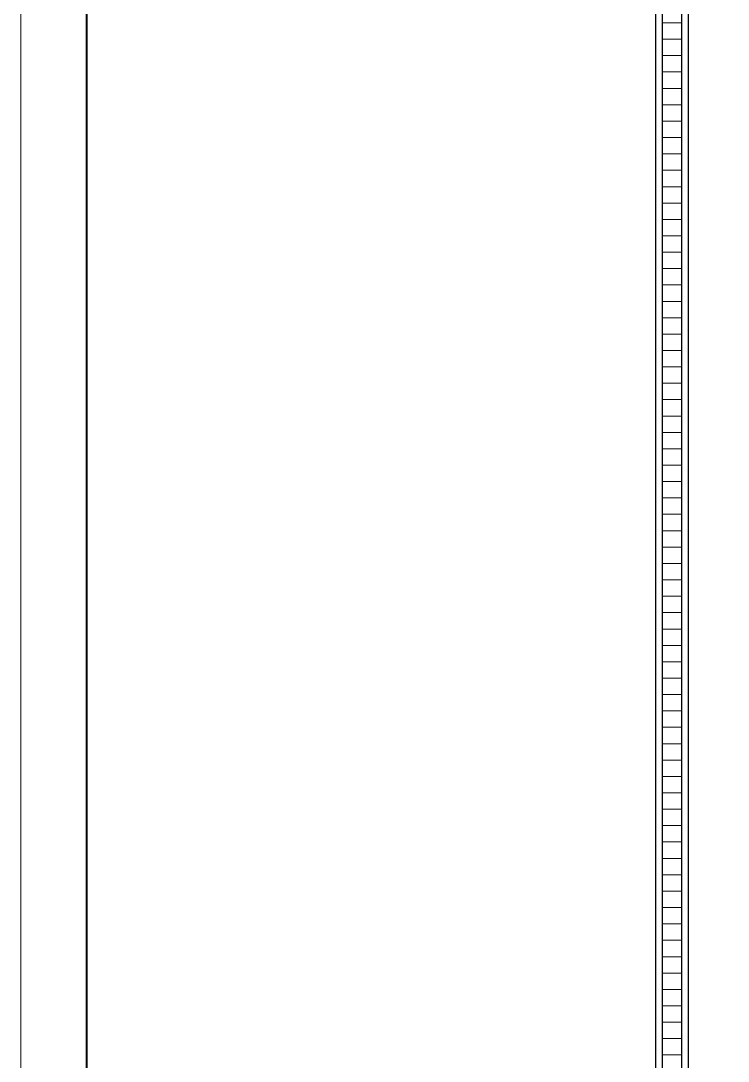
# Model space of a CAD drawing. Header units: inches. Extents: x 249 to 1192, y -18 to 440.
# Drawn here: x 249.22 to 260.01, y 249.93 to 265.81 of the extents above; entities that cross this region are included whole.
import ezdxf
from ezdxf.enums import TextEntityAlignment as Align

# ---------------------------------------------------------------- set-up
doc = ezdxf.new("R2010")
doc.units = ezdxf.units.IN
doc.header["$MEASUREMENT"] = 0
for name, color, linetype, lineweight in [('DINDING2', 137, 'Continuous', 20), ('GRS KOP', 1, 'Continuous', 40), ('KOP', 7, 'Continuous', 20)]:
    doc.layers.add(name, color=color, linetype=linetype, lineweight=lineweight)
doc.layers.add('SALURAN', color=117, linetype='Continuous')
doc.styles.get("Standard").update_dxf_attribs({"font": 'arial.ttf'})

# ---------------------------------------------------------------- blocks, each defined once
blk = doc.blocks.new('KOP-ARS')
at = {"layer": 'GRS KOP'}
blk.add_line((1, 54), (1, 1), dxfattribs=at)
at = {"layer": 'KOP'}
blk.add_lwpolyline([(0, 0), (84, 0), (84, 55), (0, 55)], close=True, dxfattribs=at)
for tag, height, p in [('SUKMA', 0.2, (78, 9.9)), ('1:100', 0.25, (81.3, 5.5)), ('1:100', 0.25, (81.3, 4.9)), ('1:100', 0.25, (81.3, 4.3)), ('AR-01', 0.35, (78.15, 2.7)), ('10', 0.35, (81.3, 2.7)), ('2012', 0.35, (81.3, 1.7))]:
    blk.add_attdef(tag, text='', height=height, dxfattribs=at).set_placement(p, align=Align.MIDDLE)
for p in [(73.7, 5.325), (73.7, 4.725), (73.7, 4.125)]:
    blk.add_attdef('-', p, '', height=0.35, dxfattribs=at)
blk = doc.blocks.new('LT1')
at = {"layer": 'DINDING2'}
h = blk.add_hatch(dxfattribs=at)
h.set_pattern_fill('_USER', color=23, scale=0.25, angle=90, style=0, pattern_type=0)
h.set_pattern_definition([(4e-15, (684.7591, 128.02574), (2e-17, -0.25), [])])
h.paths.add_polyline_path([(684.758, 142.656), (685.059, 142.756), (685.059, 111.407), (684.759, 111.407)])
at = {"layer": 'SALURAN'}
for points in [[(684.659, 142.756), (684.658, 142.756), (684.658, 111.507)], [(685.159, 111.507), (685.159, 142.756), (685.159, 142.756)]]:
    blk.add_lwpolyline(points, dxfattribs=at)
blk.add_lwpolyline([(685.059, 142.656), (684.758, 142.656), (684.758, 111.407), (685.059, 111.407)], close=True, dxfattribs=at)

msp = doc.modelspace()

# ---------------------------------------------------------------- block references
msp.add_blockref('LT1', (-425.7554, 135.0136))
at = {"layer": 'KOP'}
msp.add_blockref('KOP-ARS', (249.2179, 225.4885), dxfattribs=at)

doc.saveas('drawing.dxf')
